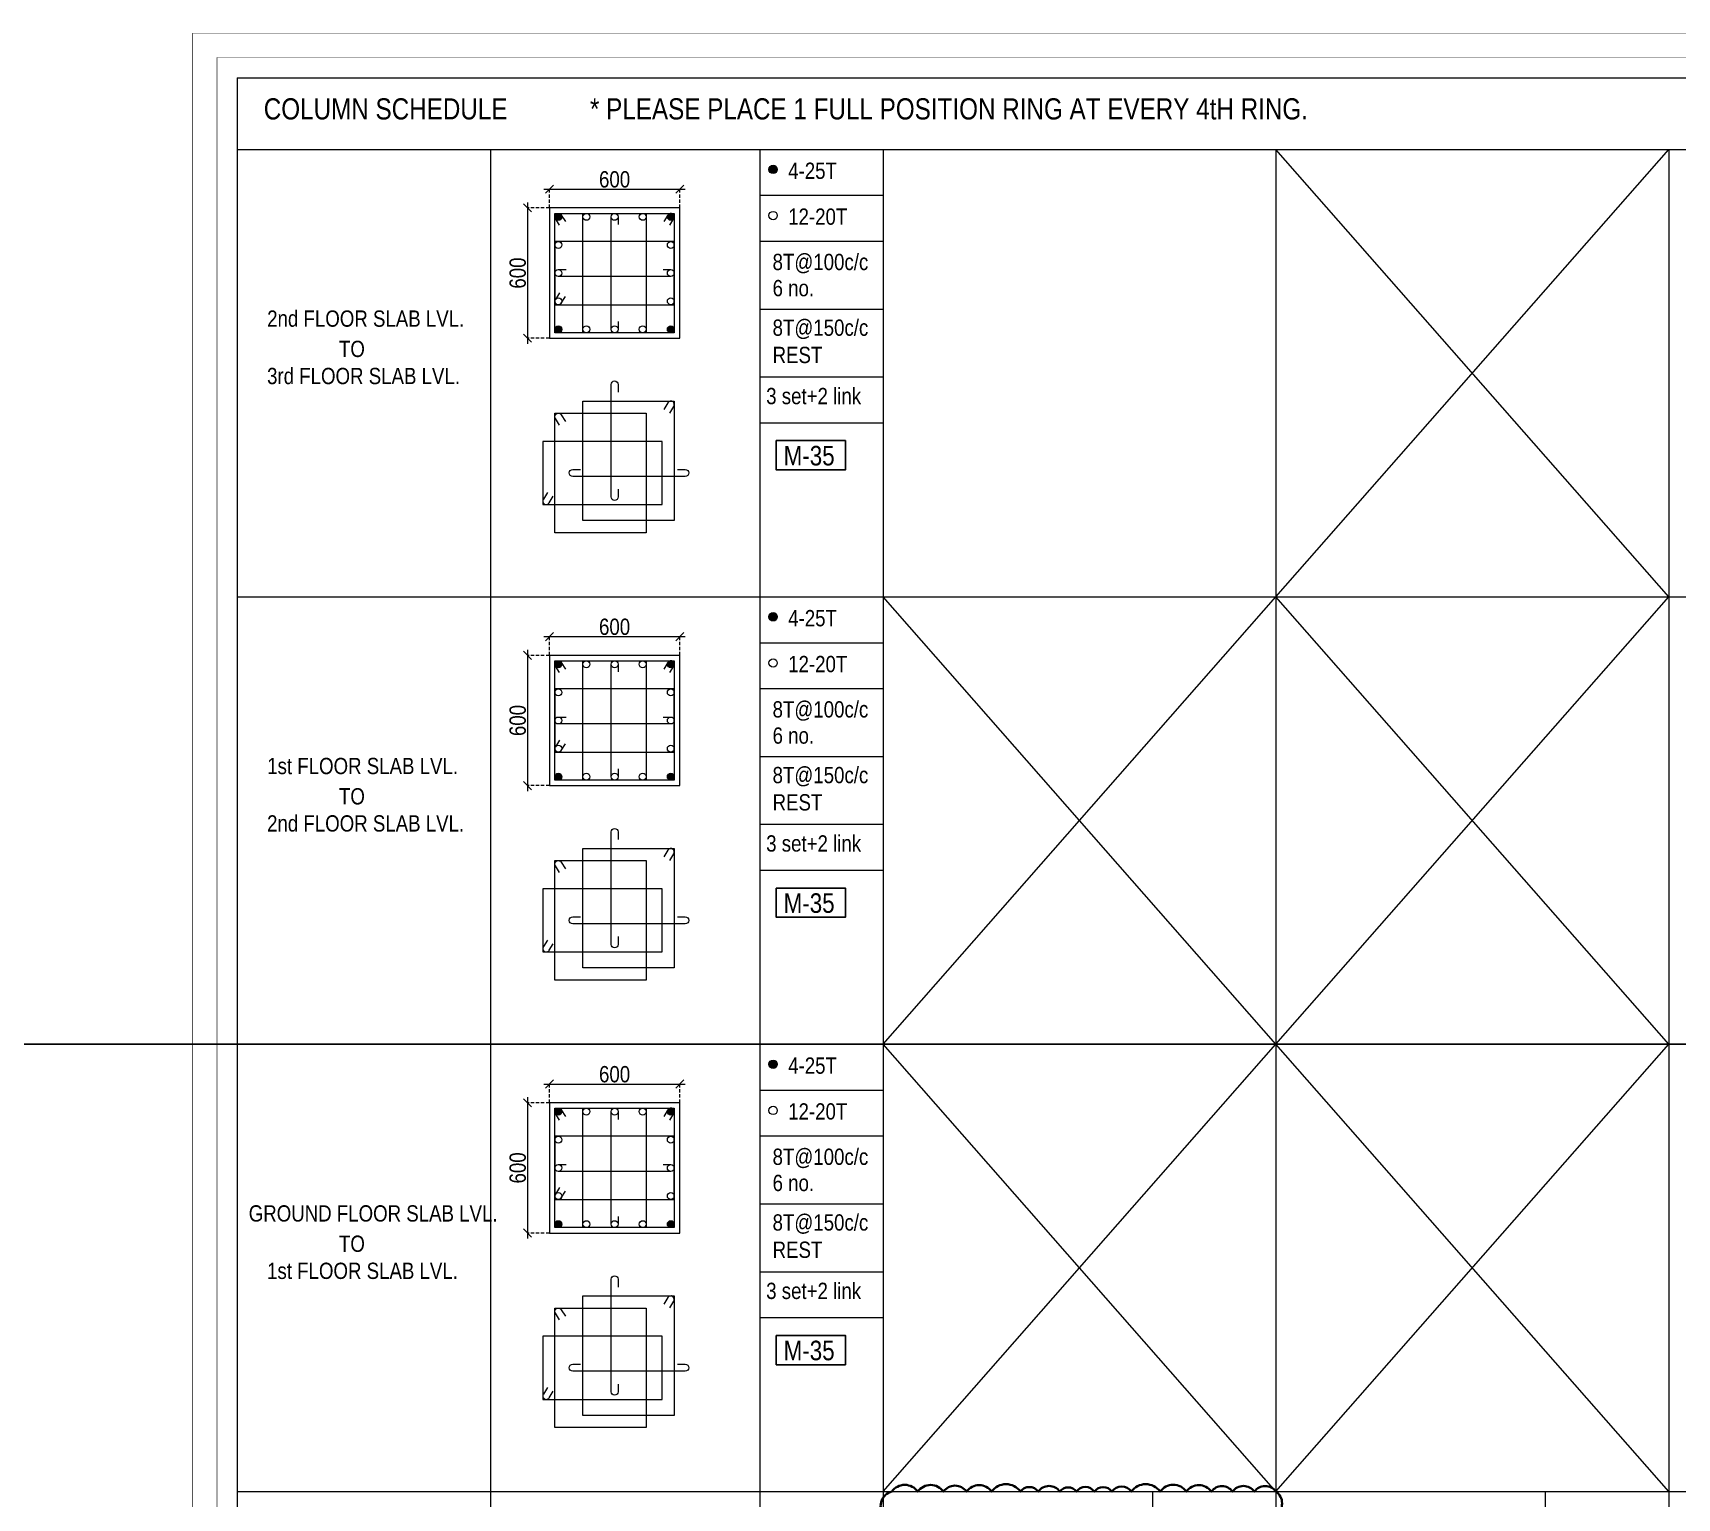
# Model space of a CAD drawing. Header units: millimetres. Extents: x 1112055 to 3390982, y -148532 to 766891.
# Drawn here: x 2231789 to 2262068, y 357351 to 384336 of the extents above; entities that cross this region are included whole.
import ezdxf
from ezdxf.enums import TextEntityAlignment as Align

# ---------------------------------------------------------------- set-up
doc = ezdxf.new("R2010")
doc.units = ezdxf.units.MM
doc.header["$PDMODE"] = 35
doc.header["$PDSIZE"] = -25
doc.linetypes.add('DASHED2', pattern=[0.375, 0.25, -0.125])
doc.linetypes.add('Hidden', pattern=[9.525, 6.35, -3.175])
for name, color, linetype, lineweight in [('B COL. SIZE DIM', 220, 'Continuous', 25), ('B COLSCH', 204, 'Continuous', 20), ('B COLUMN', 1, 'Hidden', 9), ('B STEEL', 34, 'Continuous', 15), ('B TITLE BLOCK', 250, 'Continuous', 0)]:
    doc.layers.add(name, color=color, linetype=linetype, lineweight=lineweight)
doc.layers.add('B TEXT', color=7, linetype='Continuous')
doc.styles.add('dim inside', font='romans.shx', dxfattribs={"width": 0.8, "height": 125})
doc.styles.add('SWINC', font='swissc.ttf')
doc.dimstyles.new('dim inside', dxfattribs={"dimtxt": 125, "dimasz": 100, "dimexe": 0, "dimexo": 0, "dimgap": 10, "dimtad": 0, "dimdec": 0, "dimzin": 0, "dimdsep": 46, "dimtxsty": 'dim inside', "dimblk": 'SMALL', "dimcen": 0.09, "dimadec": 0, "dimazin": 0, "dimtfac": 1, "dimtdec": 0, "dimtofl": 0, "dimtmove": 0, "dimatfit": 3, "dimfxl": 1, "dimtolj": 1, "dimtzin": 0, "dimarcsym": 2})

# ---------------------------------------------------------------- blocks, each defined once
blk = doc.blocks.new('_Oblique')
at = {"color": 0, "linetype": 'ByBlock', "lineweight": -2}
blk.add_line((-0.5, -0.5), (0.5, 0.5), dxfattribs=at)
blk = doc.blocks.new('*D844')
at = {"layer": 'B COL. SIZE DIM', "color": 250, "lineweight": 9, "ltscale": 250, "transparency": 16777216}
blk.add_line((2241201, 364977), (2243801, 364977), dxfattribs=at)
at = {"layer": 'B COL. SIZE DIM', "color": 250, "linetype": 'DASHED2', "lineweight": 9, "ltscale": 250, "transparency": 16777216}
for p, q in [((2241301, 364632), (2241301, 364977)), ((2243701, 364632), (2243701, 364977))]:
    blk.add_line(p, q, dxfattribs=at)
at = {"layer": 'Defpoints', "color": 0, "ltscale": 250, "transparency": 16777216}
for p in [(2243701, 364977), (2241301, 364632), (2243701, 364632)]:
    blk.add_point(p, dxfattribs=at)
at = {"layer": 'B COL. SIZE DIM', "color": 250, "lineweight": 9, "ltscale": 250, "transparency": 16777216, "xscale": 150, "yscale": 150, "zscale": 150, "rotation": 180}
blk.add_blockref('_Oblique', (2241301, 364977), dxfattribs=at)
at = {"layer": 'B COL. SIZE DIM', "color": 250, "lineweight": 9, "ltscale": 250, "transparency": 16777216, "xscale": 150, "yscale": 150, "zscale": 150}
blk.add_blockref('_Oblique', (2243701, 364977), dxfattribs=at)
at = {"layer": 'B COL. SIZE DIM', "color": 6, "ltscale": 250, "transparency": 16777216, "insert": (2242501, 365156), "char_height": 300, "attachment_point": 5, "style": 'SWINC'}
blk.add_mtext('\\A1;600', dxfattribs=at)
blk = doc.blocks.new('*D845')
at = {"layer": 'B COL. SIZE DIM', "color": 250, "lineweight": 9, "ltscale": 250, "transparency": 16777216}
blk.add_line((2240897, 364732), (2240897, 362132), dxfattribs=at)
at = {"layer": 'B COL. SIZE DIM', "color": 250, "linetype": 'DASHED2', "lineweight": 9, "ltscale": 250, "transparency": 16777216}
for p, q in [((2241301, 364632), (2240897, 364632)), ((2241301, 362232), (2240897, 362232))]:
    blk.add_line(p, q, dxfattribs=at)
at = {"layer": 'Defpoints', "color": 0, "ltscale": 250, "transparency": 16777216}
for p in [(2241301, 364632), (2240897, 362232), (2241301, 362232)]:
    blk.add_point(p, dxfattribs=at)
at = {"layer": 'B COL. SIZE DIM', "color": 250, "lineweight": 9, "ltscale": 250, "transparency": 16777216, "xscale": 150, "yscale": 150, "zscale": 150}
for p, rotation in [((2240897, 364632), 90), ((2240897, 362232), 270)]:
    blk.add_blockref('_Oblique', p, dxfattribs=dict(at, rotation=rotation))
at = {"layer": 'B COL. SIZE DIM', "color": 6, "ltscale": 250, "transparency": 16777216, "insert": (2240718, 363432), "char_height": 300, "attachment_point": 5, "rotation": 90, "style": 'SWINC'}
blk.add_mtext('\\A1;600', dxfattribs=at)
blk = doc.blocks.new('*D846')
at = {"layer": 'B COL. SIZE DIM', "color": 250, "lineweight": 9, "ltscale": 250, "transparency": 16777216}
blk.add_line((2241201, 373217), (2243801, 373217), dxfattribs=at)
at = {"layer": 'B COL. SIZE DIM', "color": 250, "linetype": 'DASHED2', "lineweight": 9, "ltscale": 250, "transparency": 16777216}
for p, q in [((2241301, 372872), (2241301, 373217)), ((2243701, 372872), (2243701, 373217))]:
    blk.add_line(p, q, dxfattribs=at)
at = {"layer": 'Defpoints', "color": 0, "ltscale": 250, "transparency": 16777216}
for p in [(2243701, 373217), (2241301, 372872), (2243701, 372872)]:
    blk.add_point(p, dxfattribs=at)
at = {"layer": 'B COL. SIZE DIM', "color": 250, "lineweight": 9, "ltscale": 250, "transparency": 16777216, "xscale": 150, "yscale": 150, "zscale": 150, "rotation": 180}
blk.add_blockref('_Oblique', (2241301, 373217), dxfattribs=at)
at = {"layer": 'B COL. SIZE DIM', "color": 250, "lineweight": 9, "ltscale": 250, "transparency": 16777216, "xscale": 150, "yscale": 150, "zscale": 150}
blk.add_blockref('_Oblique', (2243701, 373217), dxfattribs=at)
at = {"layer": 'B COL. SIZE DIM', "color": 6, "ltscale": 250, "transparency": 16777216, "insert": (2242501, 373396), "char_height": 300, "attachment_point": 5, "style": 'SWINC'}
blk.add_mtext('\\A1;600', dxfattribs=at)
blk = doc.blocks.new('*D847')
at = {"layer": 'B COL. SIZE DIM', "color": 250, "lineweight": 9, "ltscale": 250, "transparency": 16777216}
blk.add_line((2240897, 372972), (2240897, 370372), dxfattribs=at)
at = {"layer": 'B COL. SIZE DIM', "color": 250, "linetype": 'DASHED2', "lineweight": 9, "ltscale": 250, "transparency": 16777216}
for p, q in [((2241301, 372872), (2240897, 372872)), ((2241301, 370472), (2240897, 370472))]:
    blk.add_line(p, q, dxfattribs=at)
at = {"layer": 'Defpoints', "color": 0, "ltscale": 250, "transparency": 16777216}
for p in [(2241301, 372872), (2240897, 370472), (2241301, 370472)]:
    blk.add_point(p, dxfattribs=at)
at = {"layer": 'B COL. SIZE DIM', "color": 250, "lineweight": 9, "ltscale": 250, "transparency": 16777216, "xscale": 150, "yscale": 150, "zscale": 150}
for p, rotation in [((2240897, 372872), 90), ((2240897, 370472), 270)]:
    blk.add_blockref('_Oblique', p, dxfattribs=dict(at, rotation=rotation))
at = {"layer": 'B COL. SIZE DIM', "color": 6, "ltscale": 250, "transparency": 16777216, "insert": (2240718, 371672), "char_height": 300, "attachment_point": 5, "rotation": 90, "style": 'SWINC'}
blk.add_mtext('\\A1;600', dxfattribs=at)
blk = doc.blocks.new('*D848')
at = {"layer": 'B COL. SIZE DIM', "color": 250, "lineweight": 9, "ltscale": 250, "transparency": 16777216}
blk.add_line((2241201, 381457), (2243801, 381457), dxfattribs=at)
at = {"layer": 'B COL. SIZE DIM', "color": 250, "linetype": 'DASHED2', "lineweight": 9, "ltscale": 250, "transparency": 16777216}
for p, q in [((2241301, 381112), (2241301, 381457)), ((2243701, 381112), (2243701, 381457))]:
    blk.add_line(p, q, dxfattribs=at)
at = {"layer": 'Defpoints', "color": 0, "ltscale": 250, "transparency": 16777216}
for p in [(2243701, 381457), (2241301, 381112), (2243701, 381112)]:
    blk.add_point(p, dxfattribs=at)
at = {"layer": 'B COL. SIZE DIM', "color": 250, "lineweight": 9, "ltscale": 250, "transparency": 16777216, "xscale": 150, "yscale": 150, "zscale": 150, "rotation": 180}
blk.add_blockref('_Oblique', (2241301, 381457), dxfattribs=at)
at = {"layer": 'B COL. SIZE DIM', "color": 250, "lineweight": 9, "ltscale": 250, "transparency": 16777216, "xscale": 150, "yscale": 150, "zscale": 150}
blk.add_blockref('_Oblique', (2243701, 381457), dxfattribs=at)
at = {"layer": 'B COL. SIZE DIM', "color": 6, "ltscale": 250, "transparency": 16777216, "insert": (2242501, 381636), "char_height": 300, "attachment_point": 5, "style": 'SWINC'}
blk.add_mtext('\\A1;600', dxfattribs=at)
blk = doc.blocks.new('*D849')
at = {"layer": 'B COL. SIZE DIM', "color": 250, "lineweight": 9, "ltscale": 250, "transparency": 16777216}
blk.add_line((2240897, 381212), (2240897, 378612), dxfattribs=at)
at = {"layer": 'B COL. SIZE DIM', "color": 250, "linetype": 'DASHED2', "lineweight": 9, "ltscale": 250, "transparency": 16777216}
for p, q in [((2241301, 381112), (2240897, 381112)), ((2241301, 378712), (2240897, 378712))]:
    blk.add_line(p, q, dxfattribs=at)
at = {"layer": 'Defpoints', "color": 0, "ltscale": 250, "transparency": 16777216}
for p in [(2241301, 381112), (2240897, 378712), (2241301, 378712)]:
    blk.add_point(p, dxfattribs=at)
at = {"layer": 'B COL. SIZE DIM', "color": 250, "lineweight": 9, "ltscale": 250, "transparency": 16777216, "xscale": 150, "yscale": 150, "zscale": 150}
for p, rotation in [((2240897, 381112), 90), ((2240897, 378712), 270)]:
    blk.add_blockref('_Oblique', p, dxfattribs=dict(at, rotation=rotation))
at = {"layer": 'B COL. SIZE DIM', "color": 6, "ltscale": 250, "transparency": 16777216, "insert": (2240718, 379912), "char_height": 300, "attachment_point": 5, "rotation": 90, "style": 'SWINC'}
blk.add_mtext('\\A1;600', dxfattribs=at)

msp = doc.modelspace()

# ---------------------------------------------------------------- hatches: boundary and pattern name
at = {"layer": 'B STEEL', "lineweight": 9, "ltscale": 0.5}
h = msp.add_hatch(color=34, dxfattribs=at)
edge = h.paths.add_edge_path()
edge.add_arc((2245419.4, 381821.1), 76.8, 0, 360)
h = msp.add_hatch(color=34, dxfattribs=at)
edge = h.paths.add_edge_path()
edge.add_arc((2241465, 380947.9), 64, 0, 360)
h = msp.add_hatch(color=34, dxfattribs=at)
edge = h.paths.add_edge_path()
edge.add_arc((2243537, 380947.9), 64, 180, 540, ccw=False)
h = msp.add_hatch(color=34, dxfattribs=at)
edge = h.paths.add_edge_path()
edge.add_arc((2241465, 378876), 64, 0, 360, ccw=False)
h = msp.add_hatch(color=34, dxfattribs=at)
edge = h.paths.add_edge_path()
edge.add_arc((2243537, 378876), 64, -180, 180)
h = msp.add_hatch(color=34, dxfattribs=at)
edge = h.paths.add_edge_path()
edge.add_arc((2245419.4, 373581.3), 76.8, 0, 360)
h = msp.add_hatch(color=34, dxfattribs=at)
edge = h.paths.add_edge_path()
edge.add_arc((2241465, 372708.1), 64, 0, 360)
h = msp.add_hatch(color=34, dxfattribs=at)
edge = h.paths.add_edge_path()
edge.add_arc((2243537, 372708.1), 64, 180, 540, ccw=False)
h = msp.add_hatch(color=34, dxfattribs=at)
edge = h.paths.add_edge_path()
edge.add_arc((2241465, 370636.1), 64, 0, 360, ccw=False)
h = msp.add_hatch(color=34, dxfattribs=at)
edge = h.paths.add_edge_path()
edge.add_arc((2243537, 370636.1), 64, -180, 180)
h = msp.add_hatch(color=34, dxfattribs=at)
edge = h.paths.add_edge_path()
edge.add_arc((2245419.4, 365341.4), 76.8, 0, 360)
h = msp.add_hatch(color=34, dxfattribs=at)
edge = h.paths.add_edge_path()
edge.add_arc((2241465, 364468.3), 64, 0, 360)
h = msp.add_hatch(color=34, dxfattribs=at)
edge = h.paths.add_edge_path()
edge.add_arc((2243537, 364468.3), 64, 180, 540, ccw=False)
h = msp.add_hatch(color=34, dxfattribs=at)
edge = h.paths.add_edge_path()
edge.add_arc((2241465, 362396.3), 64, 0, 360, ccw=False)
h = msp.add_hatch(color=34, dxfattribs=at)
edge = h.paths.add_edge_path()
edge.add_arc((2243537, 362396.3), 64, -180, 180)

# ---------------------------------------------------------------- linework, layer by layer
msp.add_line((2087620, 365709.7), (2378433, 365709.7))
at = {"color": 3, "lineweight": 35}
msp.add_lwpolyline([(2247447.5, 357054.8, -0.5205671), (2247605.7, 357469.9, -0.5205671), (2248084.9, 357469.9, -0.5205671), (2248557.2, 357469.9, -0.5205671), (2248982.9, 357469.9, -0.5205671), (2249446.7, 357469.9, -0.5205671), (2249974.8, 357469.9, -0.5205671), (2250302.7, 357469.9, -0.5205671), (2250703.7, 357469.9, -0.5205671), (2251005.8, 357469.9, -0.5205671), (2251337.4, 357469.9, -0.5205671), (2251659.3, 357469.9, -0.5205671), (2252017.7, 357469.9, -0.5205671), (2252547.5, 357469.9, -0.5205671), (2253032, 357469.9, -0.5205671), (2253491.4, 357469.9, -0.5205671), (2253880.8, 357469.9, -0.5205671), (2254282.6, 357469.9, -0.5205671), (2254681, 357469.9, -0.5205671), (2254681, 357037.7, -0.5205671)], format="xyb", dxfattribs=at)
at = {"layer": 'B COLSCH', "color": 250, "lineweight": 0}
for p, q in [((2235553.4, 383508.5), (2235553.4, 323875.2)), ((2235553.4, 383508.5), (2364668.6, 383508.5)), ((2235553.4, 382189.4), (2364668.6, 382189.4)), ((2240214, 382189.4), (2240214, 323875.2)), ((2245173.1, 382189.4), (2245173.1, 332750.4)), ((2247447.5, 382189.4), (2247447.5, 323875.2)), ((2254681, 382189.4), (2254681, 323875.2)), ((2261914.6, 382189.4), (2261914.6, 323875.2)), ((2245173.1, 381344.4), (2247447.5, 381344.4)), ((2245173.1, 380499.4), (2247447.5, 380499.4)), ((2245173.1, 379249.7), (2247447.5, 379249.7)), ((2245173.1, 377999.9), (2247447.5, 377999.9)), ((2245173.1, 377154.9), (2247447.5, 377154.9)), ((2235553.4, 373949.6), (2364668.6, 373949.6)), ((2245173.1, 373104.6), (2247447.5, 373104.6)), ((2245173.1, 372259.6), (2247447.5, 372259.6)), ((2245173.1, 371009.8), (2247447.5, 371009.8)), ((2245173.1, 369760.1), (2247447.5, 369760.1)), ((2245173.1, 368915.1), (2247447.5, 368915.1)), ((2235553.4, 365709.7), (2364668.6, 365709.7)), ((2245173.1, 364864.8), (2247447.5, 364864.8)), ((2245173.1, 364019.8), (2247447.5, 364019.8)), ((2245173.1, 362770), (2247447.5, 362770)), ((2245173.1, 361520.2), (2247447.5, 361520.2)), ((2245173.1, 360675.2), (2247447.5, 360675.2)), ((2235553.4, 357469.9), (2364668.6, 357469.9)), ((2252406.7, 357469.9), (2252406.7, 332750.4)), ((2259640.2, 357469.9), (2259640.2, 332750.4))]:
    msp.add_line(p, q, dxfattribs=at)
for points in [[(2261914.6, 357469.9), (2261914.6, 357469.9), (2254681, 365709.7), (2261914.6, 373949.6), (2254681, 382189.4)], [(2254681, 357469.9), (2254681, 357469.9), (2261914.6, 365709.7), (2254681, 373949.6), (2261914.6, 382189.4)], [(2254681, 357469.9), (2254681, 357469.9), (2247447.5, 365709.7), (2254681, 373949.6)], [(2247447.5, 357469.9), (2247447.5, 357469.9), (2254681, 365709.7), (2247447.5, 373949.6)]]:
    msp.add_lwpolyline(points, dxfattribs=at)
at = {"layer": 'B COLUMN', "color": 1, "linetype": 'ByBlock', "lineweight": 20}
for points in [[(2241301, 378712), (2243701, 378712), (2243701, 381112), (2241301, 381112)], [(2241301, 370472.1), (2243701, 370472.1), (2243701, 372872.1), (2241301, 372872.1)], [(2241301, 362232.3), (2243701, 362232.3), (2243701, 364632.3), (2241301, 364632.3)]]:
    msp.add_lwpolyline(points, close=True, dxfattribs=at)
at = {"layer": 'B STEEL', "color": 34, "lineweight": 9, "ltscale": 0.5}
for points in [[(2241485.3, 380792.9), (2241410.5, 380914.4, -1), (2241519.6, 380981.5), (2241594.3, 380860)], [(2242565, 379018.6), (2242565, 378876, -1), (2242437, 378876), (2242437, 380947.9, -1), (2242565, 380947.9), (2242565, 380805.3)], [(2243516.8, 380792.9), (2243591.5, 380914.4, 1), (2243482.5, 380981.5), (2243407.7, 380860)], [(2243394.4, 379976), (2243537, 379976, -1), (2243537, 379847.9), (2241465, 379847.9, -1), (2241465, 379976), (2241607.7, 379976)], [(2241485.3, 379549), (2241410.5, 379427.5, 1), (2241519.6, 379360.4), (2241594.3, 379481.9)], [(2242565, 375931.1), (2242565, 375788.5, -1), (2242437, 375788.5), (2242437, 377860.5, -1), (2242565, 377860.5), (2242565, 377717.8)], [(2241485.3, 377112.1), (2241410.5, 377233.5, -1), (2241519.6, 377300.7), (2241594.3, 377179.2)], [(2243516.8, 377335.1), (2243591.5, 377456.6, 1), (2243482.5, 377523.7), (2243407.7, 377402.2)], [(2243659.9, 376295.1), (2243802.6, 376295.1, -1), (2243802.6, 376167.1), (2241730.6, 376167.1, -1), (2241730.6, 376295.1), (2241873.3, 376295.1)], [(2241264, 375868.2), (2241189.2, 375746.7, 1), (2241298.3, 375679.6), (2241373, 375801.1)], [(2241485.3, 372553.1), (2241410.5, 372674.5, -1), (2241519.6, 372741.7), (2241594.3, 372620.2)], [(2242565, 370778.8), (2242565, 370636.1, -1), (2242437, 370636.1), (2242437, 372708.1, -1), (2242565, 372708.1), (2242565, 372565.5)], [(2243516.8, 372553.1), (2243591.5, 372674.5, 1), (2243482.5, 372741.7), (2243407.7, 372620.2)], [(2243394.4, 371736.1), (2243537, 371736.1, -1), (2243537, 371608.1), (2241465, 371608.1, -1), (2241465, 371736.1), (2241607.7, 371736.1)], [(2241485.3, 371309.2), (2241410.5, 371187.7, 1), (2241519.6, 371120.6), (2241594.3, 371242.1)], [(2242565, 367691.3), (2242565, 367548.6, -1), (2242437, 367548.6), (2242437, 369620.6, -1), (2242565, 369620.6), (2242565, 369478)], [(2243516.8, 369095.3), (2243591.5, 369216.8, 1), (2243482.5, 369283.9), (2243407.7, 369162.4)], [(2241485.3, 368872.2), (2241410.5, 368993.7, -1), (2241519.6, 369060.8), (2241594.3, 368939.3)], [(2243659.9, 368055.3), (2243802.6, 368055.3, -1), (2243802.6, 367927.3), (2241730.6, 367927.3, -1), (2241730.6, 368055.3), (2241873.3, 368055.3)], [(2241264, 367628.3), (2241189.2, 367506.8, 1), (2241298.3, 367439.7), (2241373, 367561.2)], [(2241485.3, 364313.2), (2241410.5, 364434.7, -1), (2241519.6, 364501.8), (2241594.3, 364380.3)], [(2242565, 362538.9), (2242565, 362396.3, -1), (2242437, 362396.3), (2242437, 364468.3, -1), (2242565, 364468.3), (2242565, 364325.6)], [(2243516.8, 364313.2), (2243591.5, 364434.7, 1), (2243482.5, 364501.8), (2243407.7, 364380.3)], [(2243394.4, 363496.3), (2243537, 363496.3, -1), (2243537, 363368.3), (2241465, 363368.3, -1), (2241465, 363496.3), (2241607.7, 363496.3)], [(2241485.3, 363069.3), (2241410.5, 362947.8, 1), (2241519.6, 362880.7), (2241594.3, 363002.2)], [(2242565, 359451.5), (2242565, 359308.8, -1), (2242437, 359308.8), (2242437, 361380.8, -1), (2242565, 361380.8), (2242565, 361238.1)], [(2243516.8, 360855.4), (2243591.5, 360976.9, 1), (2243482.5, 361044), (2243407.7, 360922.6)], [(2241485.3, 360632.4), (2241410.5, 360753.9, -1), (2241519.6, 360821), (2241594.3, 360699.5)], [(2243659.9, 359815.4), (2243802.6, 359815.4, -1), (2243802.6, 359687.4), (2241730.6, 359687.4, -1), (2241730.6, 359815.4), (2241873.3, 359815.4)], [(2241264, 359388.5), (2241189.2, 359267, 1), (2241298.3, 359199.9), (2241373, 359321.4)]]:
    msp.add_lwpolyline(points, format="xyb", dxfattribs=at)
for points in [[(2243083, 381012), (2243083, 378812), (2241401, 378812), (2241401, 381012)], [(2243601, 381012), (2243601, 378812), (2241919, 378812), (2241919, 381012)], [(2241401, 379330), (2243601, 379330), (2243601, 380494), (2241401, 380494)], [(2243083, 377331.1), (2243083, 375131.1), (2241401, 375131.1), (2241401, 377331.1)], [(2243601, 377554.2), (2243601, 375354.2), (2241919, 375354.2), (2241919, 377554.2)], [(2241179.7, 375649.1), (2243379.7, 375649.1), (2243379.7, 376813.1), (2241179.7, 376813.1)], [(2243083, 372772.1), (2243083, 370572.1), (2241401, 370572.1), (2241401, 372772.1)], [(2243601, 372772.1), (2243601, 370572.1), (2241919, 370572.1), (2241919, 372772.1)], [(2241401, 371090.1), (2243601, 371090.1), (2243601, 372254.1), (2241401, 372254.1)], [(2243601, 369314.3), (2243601, 367114.3), (2241919, 367114.3), (2241919, 369314.3)], [(2243083, 369091.3), (2243083, 366891.3), (2241401, 366891.3), (2241401, 369091.3)], [(2241179.7, 367409.3), (2243379.7, 367409.3), (2243379.7, 368573.3), (2241179.7, 368573.3)], [(2243083, 364532.3), (2243083, 362332.3), (2241401, 362332.3), (2241401, 364532.3)], [(2243601, 364532.3), (2243601, 362332.3), (2241919, 362332.3), (2241919, 364532.3)], [(2241401, 362850.3), (2243601, 362850.3), (2243601, 364014.3), (2241401, 364014.3)], [(2243601, 361074.5), (2243601, 358874.5), (2241919, 358874.5), (2241919, 361074.5)], [(2243083, 360851.4), (2243083, 358651.4), (2241401, 358651.4), (2241401, 360851.4)], [(2241179.7, 359169.4), (2243379.7, 359169.4), (2243379.7, 360333.4), (2241179.7, 360333.4)]]:
    msp.add_lwpolyline(points, close=True, dxfattribs=at)
for centre, radius in [((2245419.4, 381821.1), 76.8), ((2241465, 380947.9), 64), ((2241983, 380947.9), 64), ((2242501, 380947.9), 64), ((2243019, 380947.9), 64), ((2243537, 380947.9), 64), ((2245419.4, 380970.9), 76.8), ((2241465, 380430), 64), ((2243537, 380430), 64), ((2241465, 379912), 64), ((2243537, 379912), 64), ((2241465, 379394), 64), ((2243537, 379394), 64), ((2241465, 378876), 64), ((2241983, 378876), 64), ((2242501, 378876), 64), ((2243019, 378876), 64), ((2243537, 378876), 64), ((2245419.4, 373581.3), 76.8), ((2241465, 372708.1), 64), ((2241983, 372708.1), 64), ((2242501, 372708.1), 64), ((2243019, 372708.1), 64), ((2243537, 372708.1), 64), ((2245419.4, 372731), 76.8), ((2241465, 372190.1), 64), ((2243537, 372190.1), 64), ((2241465, 371672.1), 64), ((2243537, 371672.1), 64), ((2241465, 371154.1), 64), ((2243537, 371154.1), 64), ((2241465, 370636.1), 64), ((2241983, 370636.1), 64), ((2242501, 370636.1), 64), ((2243019, 370636.1), 64), ((2243537, 370636.1), 64), ((2245419.4, 365341.4), 76.8), ((2245419.4, 364491.2), 76.8), ((2241465, 364468.3), 64), ((2241983, 364468.3), 64), ((2242501, 364468.3), 64), ((2243019, 364468.3), 64), ((2243537, 364468.3), 64), ((2241465, 363950.3), 64), ((2243537, 363950.3), 64), ((2241465, 363432.3), 64), ((2243537, 363432.3), 64), ((2241465, 362914.3), 64), ((2243537, 362914.3), 64), ((2241465, 362396.3), 64), ((2241983, 362396.3), 64), ((2242501, 362396.3), 64), ((2243019, 362396.3), 64), ((2243537, 362396.3), 64)]:
    msp.add_circle(centre, radius, dxfattribs=at)
at = {"layer": 'B TEXT', "color": 1}
for points in [[(2245476.8, 376825.9), (2246751.4, 376825.9), (2246751.4, 376287.9), (2245476.8, 376287.9)], [(2245476.8, 368586), (2246751.4, 368586), (2246751.4, 368048.1), (2245476.8, 368048.1)], [(2245476.8, 360346.2), (2246751.4, 360346.2), (2246751.4, 359808.2), (2245476.8, 359808.2)]]:
    msp.add_lwpolyline(points, close=True, dxfattribs=at)
at = {"layer": 'B TITLE BLOCK', "color": 1, "const_width": 10.1}
msp.add_lwpolyline([(2234731.2, 384330.6), (2234731.2, 305004), (2378881.5, 305004), (2378881.5, 384330.6)], close=True, dxfattribs=at)
at = {"layer": 'B TITLE BLOCK', "color": 250, "lineweight": 0, "const_width": 10.1}
msp.add_lwpolyline([(2235179.6, 383882.2), (2235179.6, 305452.4), (2378433, 305452.4), (2378433, 383882.2)], close=True, dxfattribs=at)

# ---------------------------------------------------------------- texts
at = {"layer": 'B TEXT', "color": 1, "style": 'SWINC'}
for s, p in [('COLUMN SCHEDULE', (2236040.5, 382741.4)), ('* PLEASE PLACE 1 FULL POSITION RING AT EVERY 4tH RING.', (2242047.9, 382741.4))]:
    msp.add_text(s, height=389.727, dxfattribs=at).set_placement(p)
at = {"layer": 'B TEXT', "style": 'SWINC'}
for s, p in [('4-25T', (2245697.9, 381646.6)), ('12-20T', (2245697.9, 380801.6)), ('8T@100c/c', (2245411, 379966.7)), ('6 no.', (2245411, 379485)), ('8T@150c/c', (2245411, 378756.8)), ('REST', (2245411, 378254.4)), ('3 set+2 link', (2245292.6, 377497.4)), ('4-25T', (2245697.9, 373406.7)), ('12-20T', (2245697.9, 372561.7)), ('8T@100c/c', (2245411, 371726.9)), ('6 no.', (2245411, 371245.1)), ('8T@150c/c', (2245411, 370517)), ('REST', (2245411, 370014.6)), ('3 set+2 link', (2245292.6, 369257.6)), ('4-25T', (2245697.9, 365166.9)), ('12-20T', (2245697.9, 364321.9)), ('8T@100c/c', (2245411, 363487)), ('6 no.', (2245411, 363005.3)), ('8T@150c/c', (2245411, 362277.2)), ('REST', (2245411, 361774.8)), ('3 set+2 link', (2245292.6, 361017.7))]:
    msp.add_text(s, height=300, dxfattribs=at).set_placement(p)
at = {"layer": 'B TEXT', "color": 1, "style": 'SWINC'}
for s, height, p in [('2nd FLOOR SLAB LVL.', 300, (2236103.5, 378833.8)), ('TO', 300, (2237425.3, 378275.8)), ('3rd FLOOR SLAB LVL.', 300, (2236101.5, 377776.5)), ('M-35', 360, (2245614.1, 376261.4)), ('1st FLOOR SLAB LVL.', 300, (2236103.5, 370594)), ('TO', 300, (2237425.3, 370035.9)), ('2nd FLOOR SLAB LVL.', 300, (2236101.5, 369536.7)), ('M-35', 360, (2245614.1, 368021.5)), ('GROUND FLOOR SLAB LVL.', 300, (2235763.4, 362354.1)), ('TO', 300, (2237425.3, 361796.1)), ('1st FLOOR SLAB LVL.', 300, (2236101.5, 361296.9)), ('M-35', 360, (2245614.1, 359781.7))]:
    msp.add_text(s, height=height, dxfattribs=at).set_placement(p, align=Align.BOTTOM_LEFT)

# ---------------------------------------------------------------- dimensions: what is measured, and where the dimension line sits
at = {"layer": 'B COL. SIZE DIM', "color": 250, "ltscale": 250}
for base, p1, p2, picture, middle in [((2243701, 381456.9), (2241301, 381112), (2243701, 381112), '*D848', (2242501, 381635.9)), ((2243701, 373217.1), (2241301, 372872.1), (2243701, 372872.1), '*D846', (2242501, 373396.1)), ((2243701, 364977.2), (2241301, 364632.3), (2243701, 364632.3), '*D844', (2242501, 365156.2))]:
    dim = msp.add_linear_dim(base=base, p1=p1, p2=p2, dimstyle='dim inside', override={"dimtxt": 300, "dimasz": 150, "dimgap": 25, "dimtad": 3, "dimlfac": 0.25, "dimtxsty": 'SWINC', "dimblk1": 'Oblique', "dimblk2": 'Oblique', "dimsah": 1, "dimdle": 100, "dimclrd": 250, "dimclre": 250, "dimclrt": 6, "dimfxl": 1000, "dimlwd": 9, "dimlwe": 9}, dxfattribs=at)
    dim.commit()
    dim.dimension.update_dxf_attribs({"geometry": picture, "text_midpoint": middle})
for base, p1, p2, picture, middle in [((2240897.1, 378712), (2241301, 381112), (2241301, 378712), '*D849', (2240718.1, 379912)), ((2240897.1, 370472.1), (2241301, 372872.1), (2241301, 370472.1), '*D847', (2240718.1, 371672.1)), ((2240897.1, 362232.3), (2241301, 364632.3), (2241301, 362232.3), '*D845', (2240718.1, 363432.3))]:
    dim = msp.add_linear_dim(base=base, p1=p1, p2=p2, angle=90, dimstyle='dim inside', override={"dimtxt": 300, "dimasz": 150, "dimgap": 25, "dimtad": 3, "dimlfac": 0.25, "dimtxsty": 'SWINC', "dimblk1": 'Oblique', "dimblk2": 'Oblique', "dimsah": 1, "dimdle": 100, "dimclrd": 250, "dimclre": 250, "dimclrt": 6, "dimfxl": 1000, "dimlwd": 9, "dimlwe": 9}, dxfattribs=at)
    dim.commit()
    dim.dimension.update_dxf_attribs({"geometry": picture, "text_midpoint": middle})

doc.saveas('drawing.dxf')
